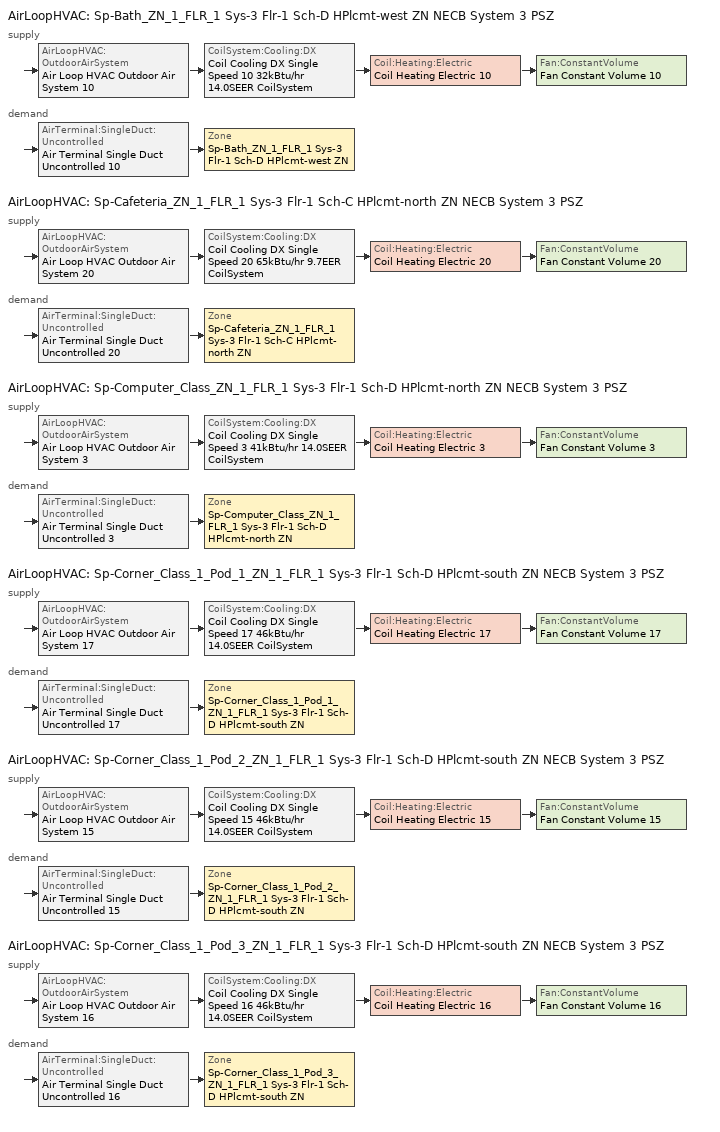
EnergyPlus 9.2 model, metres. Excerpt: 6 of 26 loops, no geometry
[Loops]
AirLoopHVAC 'Sp-Bath_ZN_1_FLR_1 Sys-3 Flr-1 Sch-D HPlcmt-west ZN NECB System 3 PSZ'
 supply: AirLoopHVAC:OutdoorAirSystem 'Air Loop HVAC Outdoor Air System 10' > CoilSystem:Cooling:DX 'Coil Cooling DX Single Speed 10 32kBtu/hr 14.0SEER CoilSystem' > Coil:Heating:Electric 'Coil Heating Electric 10' > Fan:ConstantVolume 'Fan Constant Volume 10'
 demand: AirTerminal:SingleDuct:Uncontrolled 'Air Terminal Single Duct Uncontrolled 10' > Zone 'Sp-Bath_ZN_1_FLR_1 Sys-3 Flr-1 Sch-D HPlcmt-west ZN'
AirLoopHVAC 'Sp-Cafeteria_ZN_1_FLR_1 Sys-3 Flr-1 Sch-C HPlcmt-north ZN NECB System 3 PSZ'
 supply: AirLoopHVAC:OutdoorAirSystem 'Air Loop HVAC Outdoor Air System 20' > CoilSystem:Cooling:DX 'Coil Cooling DX Single Speed 20 65kBtu/hr 9.7EER CoilSystem' > Coil:Heating:Electric 'Coil Heating Electric 20' > Fan:ConstantVolume 'Fan Constant Volume 20'
 demand: AirTerminal:SingleDuct:Uncontrolled 'Air Terminal Single Duct Uncontrolled 20' > Zone 'Sp-Cafeteria_ZN_1_FLR_1 Sys-3 Flr-1 Sch-C HPlcmt-north ZN'
AirLoopHVAC 'Sp-Computer_Class_ZN_1_FLR_1 Sys-3 Flr-1 Sch-D HPlcmt-north ZN NECB System 3 PSZ'
 supply: AirLoopHVAC:OutdoorAirSystem 'Air Loop HVAC Outdoor Air System 3' > CoilSystem:Cooling:DX 'Coil Cooling DX Single Speed 3 41kBtu/hr 14.0SEER CoilSystem' > Coil:Heating:Electric 'Coil Heating Electric 3' > Fan:ConstantVolume 'Fan Constant Volume 3'
 demand: AirTerminal:SingleDuct:Uncontrolled 'Air Terminal Single Duct Uncontrolled 3' > Zone 'Sp-Computer_Class_ZN_1_FLR_1 Sys-3 Flr-1 Sch-D HPlcmt-north ZN'
AirLoopHVAC 'Sp-Corner_Class_1_Pod_1_ZN_1_FLR_1 Sys-3 Flr-1 Sch-D HPlcmt-south ZN NECB System 3 PSZ'
 supply: AirLoopHVAC:OutdoorAirSystem 'Air Loop HVAC Outdoor Air System 17' > CoilSystem:Cooling:DX 'Coil Cooling DX Single Speed 17 46kBtu/hr 14.0SEER CoilSystem' > Coil:Heating:Electric 'Coil Heating Electric 17' > Fan:ConstantVolume 'Fan Constant Volume 17'
 demand: AirTerminal:SingleDuct:Uncontrolled 'Air Terminal Single Duct Uncontrolled 17' > Zone 'Sp-Corner_Class_1_Pod_1_ZN_1_FLR_1 Sys-3 Flr-1 Sch-D HPlcmt-south ZN'
AirLoopHVAC 'Sp-Corner_Class_1_Pod_2_ZN_1_FLR_1 Sys-3 Flr-1 Sch-D HPlcmt-south ZN NECB System 3 PSZ'
 supply: AirLoopHVAC:OutdoorAirSystem 'Air Loop HVAC Outdoor Air System 15' > CoilSystem:Cooling:DX 'Coil Cooling DX Single Speed 15 46kBtu/hr 14.0SEER CoilSystem' > Coil:Heating:Electric 'Coil Heating Electric 15' > Fan:ConstantVolume 'Fan Constant Volume 15'
 demand: AirTerminal:SingleDuct:Uncontrolled 'Air Terminal Single Duct Uncontrolled 15' > Zone 'Sp-Corner_Class_1_Pod_2_ZN_1_FLR_1 Sys-3 Flr-1 Sch-D HPlcmt-south ZN'
AirLoopHVAC 'Sp-Corner_Class_1_Pod_3_ZN_1_FLR_1 Sys-3 Flr-1 Sch-D HPlcmt-south ZN NECB System 3 PSZ'
 supply: AirLoopHVAC:OutdoorAirSystem 'Air Loop HVAC Outdoor Air System 16' > CoilSystem:Cooling:DX 'Coil Cooling DX Single Speed 16 46kBtu/hr 14.0SEER CoilSystem' > Coil:Heating:Electric 'Coil Heating Electric 16' > Fan:ConstantVolume 'Fan Constant Volume 16'
 demand: AirTerminal:SingleDuct:Uncontrolled 'Air Terminal Single Duct Uncontrolled 16' > Zone 'Sp-Corner_Class_1_Pod_3_ZN_1_FLR_1 Sys-3 Flr-1 Sch-D HPlcmt-south ZN'
[DesignSpecification:OutdoorAir] Outdoor Air Method=Sum; Outdoor Air Flow per Person {m3/s-person}=0; Outdoor Air Flow per Zone {m3/s}=0; Outdoor Air Flow Air Changes per Hour {1/hr}=0
Name | Outdoor Air Flow per Zone Floor Area {m3/s-m2}
Space Function Washroom-sch-D Ventilation | 0.0003048
Space Function Conf./meet./multi-purpose Ventilation | 0.0015748
Space Function Classroom/lecture/training Ventilation | 0.00278384
[DesignSpecification:ZoneAirDistribution] Zone Air Distribution Effectiveness in Cooling Mode=1; Zone Air Distribution Effectiveness in Heating Mode=1
Sp-Bath_ZN_1_FLR_1 Sys-3 Flr-1 Sch-D HPlcmt-west ZN Design Spec Zone Air Dist; Sp-Cafeteria_ZN_1_FLR_1 Sys-3 Flr-1 Sch-C HPlcmt-north ZN Design Spec Zone Air Dist; Sp-Computer_Class_ZN_1_FLR_1 Sys-3 Flr-1 Sch-D HPlcmt-north ZN Design Spec Zone Air Dist; Sp-Corner_Class_1_Pod_1_ZN_1_FLR_1 Sys-3 Flr-1 Sch-D HPlcmt-south ZN Design Spec Zone Air Dist; Sp-Corner_Class_1_Pod_2_ZN_1_FLR_1 Sys-3 Flr-1 Sch-D HPlcmt-south ZN Design Spec Zone Air Dist; Sp-Corner_Class_1_Pod_3_ZN_1_FLR_1 Sys-3 Flr-1 Sch-D HPlcmt-south ZN Design Spec Zone Air Dist
[Sizing:Zone] Zone Cooling Design Supply Air Temperature Input Method=SupplyAirTemperature; Zone Cooling Design Supply Air Temperature {C}=13; Zone Cooling Design Supply Air Temperature Difference {deltaC}=11.11; Zone Heating Design Supply Air Temperature Input Method=SupplyAirTemperature; Zone Heating Design Supply Air Temperature {C}=43; Zone Heating Design Supply Air Temperature Difference {deltaC}=11.11; Zone Cooling Design Supply Air Humidity Ratio {kgWater/kgDryAir}=0.0085; Zone Heating Design Supply Air Humidity Ratio {kgWater/kgDryAir}=0.008; Zone Heating Sizing Factor=1.3; Zone Cooling Sizing Factor=1.1; Cooling Design Air Flow Method=DesignDay; Cooling Design Air Flow Rate {m3/s}=0; Cooling Minimum Air Flow per Zone Floor Area {m3/s-m2}=0.000762; Cooling Minimum Air Flow {m3/s}=0; Cooling Minimum Air Flow Fraction=0; Heating Design Air Flow Method=DesignDay; Heating Design Air Flow Rate {m3/s}=0; Heating Maximum Air Flow per Zone Floor Area {m3/s-m2}=0.002032; Heating Maximum Air Flow {m3/s}=0.141576; Heating Maximum Air Flow Fraction=0.3; Account for Dedicated Outdoor Air System=No
Name | Design Specification Outdoor Air Object | Design Specification Zone Air Distribution Object
Sp-Bath_ZN_1_FLR_1 Sys-3 Flr-1 Sch-D HPlcmt-west ZN | Space Function Washroom-sch-D Ventilation | Sp-Bath_ZN_1_FLR_1 Sys-3 Flr-1 Sch-D HPlcmt-west ZN Design Spec Zone Air Dist
Sp-Cafeteria_ZN_1_FLR_1 Sys-3 Flr-1 Sch-C HPlcmt-north ZN | Space Function Conf./meet./multi-purpose Ventilation | Sp-Cafeteria_ZN_1_FLR_1 Sys-3 Flr-1 Sch-C HPlcmt-north ZN Design Spec Zone Air Dist
Sp-Computer_Class_ZN_1_FLR_1 Sys-3 Flr-1 Sch-D HPlcmt-north ZN | Space Function Classroom/lecture/training Ventilation | Sp-Computer_Class_ZN_1_FLR_1 Sys-3 Flr-1 Sch-D HPlcmt-north ZN Design Spec Zone Air Dist
Sp-Corner_Class_1_Pod_1_ZN_1_FLR_1 Sys-3 Flr-1 Sch-D HPlcmt-south ZN | Space Function Classroom/lecture/training Ventilation | Sp-Corner_Class_1_Pod_1_ZN_1_FLR_1 Sys-3 Flr-1 Sch-D HPlcmt-south ZN Design Spec Zone Air Dist
Sp-Corner_Class_1_Pod_2_ZN_1_FLR_1 Sys-3 Flr-1 Sch-D HPlcmt-south ZN | Space Function Classroom/lecture/training Ventilation | Sp-Corner_Class_1_Pod_2_ZN_1_FLR_1 Sys-3 Flr-1 Sch-D HPlcmt-south ZN Design Spec Zone Air Dist
Sp-Corner_Class_1_Pod_3_ZN_1_FLR_1 Sys-3 Flr-1 Sch-D HPlcmt-south ZN | Space Function Classroom/lecture/training Ventilation | Sp-Corner_Class_1_Pod_3_ZN_1_FLR_1 Sys-3 Flr-1 Sch-D HPlcmt-south ZN Design Spec Zone Air Dist
[Sizing:System] Type of Load to Size On=Sensible; Design Outdoor Air Flow Rate {m3/s}=Autosize; Central Heating Maximum System Air Flow Ratio=1; Preheat Design Temperature {C}=7; Preheat Design Humidity Ratio {kgWater/kgDryAir}=0.008; Precool Design Temperature {C}=13; Precool Design Humidity Ratio {kgWater/kgDryAir}=0.008; Central Cooling Design Supply Air Temperature {C}=13; Central Heating Design Supply Air Temperature {C}=43; Type of Zone Sum to Use=NonCoincident; 100% Outdoor Air in Cooling=No; 100% Outdoor Air in Heating=No; Central Cooling Design Supply Air Humidity Ratio {kgWater/kgDryAir}=0.0085; Central Heating Design Supply Air Humidity Ratio {kgWater/kgDryAir}=0.008; Cooling Supply Air Flow Rate Method=DesignDay; Cooling Supply Air Flow Rate {m3/s}=0; Cooling Supply Air Flow Rate Per Floor Area {m3/s-m2}=0.00996765; Cooling Fraction of Autosized Cooling Supply Air Flow Rate=1; Cooling Supply Air Flow Rate Per Unit Cooling Capacity {m3/s-W}=3.94755e-05; Heating Supply Air Flow Rate Method=DesignDay; Heating Supply Air Flow Rate {m3/s}=0; Heating Supply Air Flow Rate Per Floor Area {m3/s-m2}=0.00996765; Heating Fraction of Autosized Heating Supply Air Flow Rate=1; Heating Fraction of Autosized Cooling Supply Air Flow Rate=1; Heating Supply Air Flow Rate Per Unit Heating Capacity {m3/s-W}=3.15882e-05; System Outdoor Air Method=ZoneSum; Zone Maximum Outdoor Air Fraction=1; Cooling Design Capacity Method=CoolingDesignCapacity; Cooling Design Capacity {W}=Autosize; Cooling Design Capacity Per Floor Area {W/m2}=234.7; Fraction of Autosized Cooling Design Capacity=1; Heating Design Capacity Method=HeatingDesignCapacity; Heating Design Capacity {W}=Autosize; Heating Design Capacity Per Floor Area {W/m2}=157; Fraction of Autosized Heating Design Capacity=1; Central Cooling Capacity Control Method=OnOff
Sp-Bath_ZN_1_FLR_1 Sys-3 Flr-1 Sch-D HPlcmt-west ZN NECB System 3 PSZ; Sp-Cafeteria_ZN_1_FLR_1 Sys-3 Flr-1 Sch-C HPlcmt-north ZN NECB System 3 PSZ; Sp-Computer_Class_ZN_1_FLR_1 Sys-3 Flr-1 Sch-D HPlcmt-north ZN NECB System 3 PSZ; Sp-Corner_Class_1_Pod_1_ZN_1_FLR_1 Sys-3 Flr-1 Sch-D HPlcmt-south ZN NECB System 3 PSZ; Sp-Corner_Class_1_Pod_2_ZN_1_FLR_1 Sys-3 Flr-1 Sch-D HPlcmt-south ZN NECB System 3 PSZ; Sp-Corner_Class_1_Pod_3_ZN_1_FLR_1 Sys-3 Flr-1 Sch-D HPlcmt-south ZN NECB System 3 PSZ
[ZoneControl:Thermostat]
Name | Zone or ZoneList | Control Type Schedule | Control 1
Sp-Bath_ZN_1_FLR_1 Sys-3 Flr-1 Sch-D HPlcmt-west ZN Thermostat | Sp-Bath_ZN_1_FLR_1 Sys-3 Flr-1 Sch-D HPlcmt-west ZN | Sp-Bath_ZN_1_FLR_1 Sys-3 Flr-1 Sch-D HPlcmt-west ZN Thermostat Schedule | Space Function Washroom-sch-D Thermostat 2
Sp-Cafeteria_ZN_1_FLR_1 Sys-3 Flr-1 Sch-C HPlcmt-north ZN Thermostat | Sp-Cafeteria_ZN_1_FLR_1 Sys-3 Flr-1 Sch-C HPlcmt-north ZN | Sp-Cafeteria_ZN_1_FLR_1 Sys-3 Flr-1 Sch-C HPlcmt-north ZN Thermostat Schedule | Space Function Conf./meet./multi-purpose Thermostat 2
Sp-Computer_Class_ZN_1_FLR_1 Sys-3 Flr-1 Sch-D HPlcmt-north ZN Thermostat | Sp-Computer_Class_ZN_1_FLR_1 Sys-3 Flr-1 Sch-D HPlcmt-north ZN | Sp-Computer_Class_ZN_1_FLR_1 Sys-3 Flr-1 Sch-D HPlcmt-north ZN Thermostat Schedule | Space Function Classroom/lecture/training Thermostat 16
Sp-Corner_Class_1_Pod_1_ZN_1_FLR_1 Sys-3 Flr-1 Sch-D HPlcmt-south ZN Thermostat | Sp-Corner_Class_1_Pod_1_ZN_1_FLR_1 Sys-3 Flr-1 Sch-D HPlcmt-south ZN | Sp-Corner_Class_1_Pod_1_ZN_1_FLR_1 Sys-3 Flr-1 Sch-D HPlcmt-south ZN Thermostat Schedule | Space Function Classroom/lecture/training Thermostat 25
Sp-Corner_Class_1_Pod_2_ZN_1_FLR_1 Sys-3 Flr-1 Sch-D HPlcmt-south ZN Thermostat | Sp-Corner_Class_1_Pod_2_ZN_1_FLR_1 Sys-3 Flr-1 Sch-D HPlcmt-south ZN | Sp-Corner_Class_1_Pod_2_ZN_1_FLR_1 Sys-3 Flr-1 Sch-D HPlcmt-south ZN Thermostat Schedule | Space Function Classroom/lecture/training Thermostat 23
Sp-Corner_Class_1_Pod_3_ZN_1_FLR_1 Sys-3 Flr-1 Sch-D HPlcmt-south ZN Thermostat | Sp-Corner_Class_1_Pod_3_ZN_1_FLR_1 Sys-3 Flr-1 Sch-D HPlcmt-south ZN | Sp-Corner_Class_1_Pod_3_ZN_1_FLR_1 Sys-3 Flr-1 Sch-D HPlcmt-south ZN Thermostat Schedule | Space Function Classroom/lecture/training Thermostat 24
[ThermostatSetpoint:DualSetpoint]
Name | Heating Setpoint Temperature Schedule | Cooling Setpoint Temperature Schedule
Space Function Washroom-sch-D Thermostat 2; Space Function Classroom/lecture/training Thermostat 16; Space Function Classroom/lecture/training Thermostat 25; Space Function Classroom/lecture/training Thermostat 23; Space Function Classroom/lecture/training Thermostat 24 | NECB-D-Thermostat Setpoint-Heating | NECB-D-Thermostat Setpoint-Cooling
Space Function Conf./meet./multi-purpose Thermostat 2 | NECB-C-Thermostat Setpoint-Heating | NECB-C-Thermostat Setpoint-Cooling
[ZoneHVAC:Baseboard:Convective:Electric] Availability Schedule=Always On Discrete; Heating Design Capacity {W}=Autosize; Efficiency=1
Zone HVAC Baseboard Convective Electric 10; Zone HVAC Baseboard Convective Electric 20; Zone HVAC Baseboard Convective Electric 3; Zone HVAC Baseboard Convective Electric 17; Zone HVAC Baseboard Convective Electric 15; Zone HVAC Baseboard Convective Electric 16
[AirTerminal:SingleDuct:Uncontrolled] Availability Schedule=Always On Discrete; Maximum Air Flow Rate {m3/s}=AutoSize
Air Terminal Single Duct Uncontrolled 10; Air Terminal Single Duct Uncontrolled 20; Air Terminal Single Duct Uncontrolled 3; Air Terminal Single Duct Uncontrolled 17; Air Terminal Single Duct Uncontrolled 15; Air Terminal Single Duct Uncontrolled 16
[Zone equipment]
Sp-Bath_ZN_1_FLR_1 Sys-3 Flr-1 Sch-D HPlcmt-west ZN: Air Terminal Single Duct Uncontrolled 10, Zone HVAC Baseboard Convective Electric 10
Sp-Cafeteria_ZN_1_FLR_1 Sys-3 Flr-1 Sch-C HPlcmt-north ZN: Air Terminal Single Duct Uncontrolled 20, Zone HVAC Baseboard Convective Electric 20
Sp-Computer_Class_ZN_1_FLR_1 Sys-3 Flr-1 Sch-D HPlcmt-north ZN: Air Terminal Single Duct Uncontrolled 3, Zone HVAC Baseboard Convective Electric 3
Sp-Corner_Class_1_Pod_1_ZN_1_FLR_1 Sys-3 Flr-1 Sch-D HPlcmt-south ZN: Air Terminal Single Duct Uncontrolled 17, Zone HVAC Baseboard Convective Electric 17
Sp-Corner_Class_1_Pod_2_ZN_1_FLR_1 Sys-3 Flr-1 Sch-D HPlcmt-south ZN: Air Terminal Single Duct Uncontrolled 15, Zone HVAC Baseboard Convective Electric 15
Sp-Corner_Class_1_Pod_3_ZN_1_FLR_1 Sys-3 Flr-1 Sch-D HPlcmt-south ZN: Air Terminal Single Duct Uncontrolled 16, Zone HVAC Baseboard Convective Electric 16
[Fan:ConstantVolume] Fan Total Efficiency=0.39975; Pressure Rise {Pa}=640; Maximum Flow Rate {m3/s}=AutoSize; Motor Efficiency=0.615; Motor In Airstream Fraction=1
Name | Availability Schedule
Fan Constant Volume 10 | Sp-Bath_ZN_1_FLR_1 Sys-3 Flr-1 Sch-D HPlcmt-west ZN NECB System 3 PSZ Occ Sch
Fan Constant Volume 20 | Sp-Cafeteria_ZN_1_FLR_1 Sys-3 Flr-1 Sch-C HPlcmt-north ZN NECB System 3 PSZ Occ Sch
Fan Constant Volume 3 | Sp-Computer_Class_ZN_1_FLR_1 Sys-3 Flr-1 Sch-D HPlcmt-north ZN NECB System 3 PSZ Occ Sch
Fan Constant Volume 17 | Sp-Corner_Class_1_Pod_1_ZN_1_FLR_1 Sys-3 Flr-1 Sch-D HPlcmt-south ZN NECB System 3 PSZ Occ Sch
Fan Constant Volume 15 | Sp-Corner_Class_1_Pod_2_ZN_1_FLR_1 Sys-3 Flr-1 Sch-D HPlcmt-south ZN NECB System 3 PSZ Occ Sch
Fan Constant Volume 16 | Sp-Corner_Class_1_Pod_3_ZN_1_FLR_1 Sys-3 Flr-1 Sch-D HPlcmt-south ZN NECB System 3 PSZ Occ Sch
[Coil:Cooling:DX:SingleSpeed] Availability Schedule=Always On Discrete; Gross Rated Total Cooling Capacity {W}=Autosize; Gross Rated Sensible Heat Ratio=Autosize; Rated Air Flow Rate {m3/s}=Autosize; Rated Evaporator Fan Power Per Volume Flow Rate {W/(m3/s)}=773.3; Condenser Type=AirCooled; Evaporative Condenser Effectiveness=0; Evaporative Condenser Air Flow Rate {m3/s}=Autosize; Evaporative Condenser Pump Rated Power Consumption {W}=Autosize; Crankcase Heater Capacity {W}=0; Maximum Outdoor Dry-Bulb Temperature for Crankcase Heater Operation {C}=0; Basin Heater Capacity {W/K}=0; Basin Heater Setpoint Temperature {C}=10
Name | Gross Rated Cooling COP {W/W} | Total Cooling Capacity Function of Temperature Curve | Total Cooling Capacity Function of Flow Fraction Curve | Energy Input Ratio Function of Temperature Curve | Energy Input Ratio Function of Flow Fraction Curve | Part Load Fraction Correlation Curve
Coil Cooling DX Single Speed 10 32kBtu/hr 14.0SEER | 3.8248 | DXCOOL-NECB2011-REF-CAPFT 1 | DXCOOL-NECB2011-REF-CAPFFLOW 1 | DXCOOL-NECB2011-REF-COOLEIRFT 1 | DXCOOL-NECB2011-REF-COOLEIRFFLOW 1 | DXCOOL-NECB2011-REF-COOLPLFFPLR 1
Coil Cooling DX Single Speed 20 65kBtu/hr 9.7EER | 3.32812 | DXCOOL-NECB2011-REF-CAPFT 12 | DXCOOL-NECB2011-REF-CAPFFLOW 12 | DXCOOL-NECB2011-REF-COOLEIRFT 12 | DXCOOL-NECB2011-REF-COOLEIRFFLOW 12 | DXCOOL-NECB2011-REF-COOLPLFFPLR 12
Coil Cooling DX Single Speed 3 41kBtu/hr 14.0SEER | 3.8248 | DXCOOL-NECB2011-REF-CAPFT 18 | DXCOOL-NECB2011-REF-CAPFFLOW 18 | DXCOOL-NECB2011-REF-COOLEIRFT 18 | DXCOOL-NECB2011-REF-COOLEIRFFLOW 18 | DXCOOL-NECB2011-REF-COOLPLFFPLR 18
Coil Cooling DX Single Speed 17 46kBtu/hr 14.0SEER | 3.8248 | DXCOOL-NECB2011-REF-CAPFT 8 | DXCOOL-NECB2011-REF-CAPFFLOW 8 | DXCOOL-NECB2011-REF-COOLEIRFT 8 | DXCOOL-NECB2011-REF-COOLEIRFFLOW 8 | DXCOOL-NECB2011-REF-COOLPLFFPLR 8
Coil Cooling DX Single Speed 15 46kBtu/hr 14.0SEER | 3.8248 | DXCOOL-NECB2011-REF-CAPFT 6 | DXCOOL-NECB2011-REF-CAPFFLOW 6 | DXCOOL-NECB2011-REF-COOLEIRFT 6 | DXCOOL-NECB2011-REF-COOLEIRFFLOW 6 | DXCOOL-NECB2011-REF-COOLPLFFPLR 6
Coil Cooling DX Single Speed 16 46kBtu/hr 14.0SEER | 3.8248 | DXCOOL-NECB2011-REF-CAPFT 7 | DXCOOL-NECB2011-REF-CAPFFLOW 7 | DXCOOL-NECB2011-REF-COOLEIRFT 7 | DXCOOL-NECB2011-REF-COOLEIRFFLOW 7 | DXCOOL-NECB2011-REF-COOLPLFFPLR 7
[Coil:Heating:Electric] Availability Schedule=Always On Discrete; Efficiency=1; Nominal Capacity {W}=Autosize
Coil Heating Electric 10; Coil Heating Electric 20; Coil Heating Electric 3; Coil Heating Electric 17; Coil Heating Electric 15; Coil Heating Electric 16
[CoilSystem:Cooling:DX] Availability Schedule=Always On Discrete
Name | Cooling Coil
Coil Cooling DX Single Speed 10 32kBtu/hr 14.0SEER CoilSystem | Coil Cooling DX Single Speed 10 32kBtu/hr 14.0SEER
Coil Cooling DX Single Speed 20 65kBtu/hr 9.7EER CoilSystem | Coil Cooling DX Single Speed 20 65kBtu/hr 9.7EER
Coil Cooling DX Single Speed 3 41kBtu/hr 14.0SEER CoilSystem | Coil Cooling DX Single Speed 3 41kBtu/hr 14.0SEER
Coil Cooling DX Single Speed 17 46kBtu/hr 14.0SEER CoilSystem | Coil Cooling DX Single Speed 17 46kBtu/hr 14.0SEER
Coil Cooling DX Single Speed 15 46kBtu/hr 14.0SEER CoilSystem | Coil Cooling DX Single Speed 15 46kBtu/hr 14.0SEER
Coil Cooling DX Single Speed 16 46kBtu/hr 14.0SEER CoilSystem | Coil Cooling DX Single Speed 16 46kBtu/hr 14.0SEER
[Controller:OutdoorAir] Minimum Outdoor Air Flow Rate {m3/s}=0; Maximum Outdoor Air Flow Rate {m3/s}=Autosize; Economizer Control Type=NoEconomizer; Economizer Control Action Type=ModulateFlow; Economizer Maximum Limit Dry-Bulb Temperature {C}=28; Economizer Maximum Limit Enthalpy {J/kg}=64000; Economizer Minimum Limit Dry-Bulb Temperature {C}=-100; Lockout Type=NoLockout; Minimum Limit Type=FixedMinimum; High Humidity Control=No; Control High Indoor Humidity Based on Outdoor Humidity Ratio=Yes; Heat Recovery Bypass Control Type=BypassWhenWithinEconomizerLimits
Name | Minimum Outdoor Air Schedule | Mechanical Ventilation Controller
Controller Outdoor Air 10 | Sp-Bath_ZN_1_FLR_1 Sys-3 Flr-1 Sch-D HPlcmt-west ZN NECB System 3 PSZ Occ Sch | Controller Mechanical Ventilation 10
Controller Outdoor Air 20 | Sp-Cafeteria_ZN_1_FLR_1 Sys-3 Flr-1 Sch-C HPlcmt-north ZN NECB System 3 PSZ Occ Sch | Controller Mechanical Ventilation 20
Controller Outdoor Air 3 | Sp-Computer_Class_ZN_1_FLR_1 Sys-3 Flr-1 Sch-D HPlcmt-north ZN NECB System 3 PSZ Occ Sch | Controller Mechanical Ventilation 3
Controller Outdoor Air 17 | Sp-Corner_Class_1_Pod_1_ZN_1_FLR_1 Sys-3 Flr-1 Sch-D HPlcmt-south ZN NECB System 3 PSZ Occ Sch | Controller Mechanical Ventilation 17
Controller Outdoor Air 15 | Sp-Corner_Class_1_Pod_2_ZN_1_FLR_1 Sys-3 Flr-1 Sch-D HPlcmt-south ZN NECB System 3 PSZ Occ Sch | Controller Mechanical Ventilation 15
Controller Outdoor Air 16 | Sp-Corner_Class_1_Pod_3_ZN_1_FLR_1 Sys-3 Flr-1 Sch-D HPlcmt-south ZN NECB System 3 PSZ Occ Sch | Controller Mechanical Ventilation 16
[Controller:MechanicalVentilation] Demand Controlled Ventilation=No; System Outdoor Air Method=ZoneSum
Name | Availability Schedule | Zone 1 | Design Specification Outdoor Air Object Name 1 | Design Specification Zone Air Distribution Object Name 1
Controller Mechanical Ventilation 10 | Sp-Bath_ZN_1_FLR_1 Sys-3 Flr-1 Sch-D HPlcmt-west ZN NECB System 3 PSZ Occ Sch | Sp-Bath_ZN_1_FLR_1 Sys-3 Flr-1 Sch-D HPlcmt-west ZN | Space Function Washroom-sch-D Ventilation | Sp-Bath_ZN_1_FLR_1 Sys-3 Flr-1 Sch-D HPlcmt-west ZN Design Spec Zone Air Dist
Controller Mechanical Ventilation 20 | Sp-Cafeteria_ZN_1_FLR_1 Sys-3 Flr-1 Sch-C HPlcmt-north ZN NECB System 3 PSZ Occ Sch | Sp-Cafeteria_ZN_1_FLR_1 Sys-3 Flr-1 Sch-C HPlcmt-north ZN | Space Function Conf./meet./multi-purpose Ventilation | Sp-Cafeteria_ZN_1_FLR_1 Sys-3 Flr-1 Sch-C HPlcmt-north ZN Design Spec Zone Air Dist
Controller Mechanical Ventilation 3 | Sp-Computer_Class_ZN_1_FLR_1 Sys-3 Flr-1 Sch-D HPlcmt-north ZN NECB System 3 PSZ Occ Sch | Sp-Computer_Class_ZN_1_FLR_1 Sys-3 Flr-1 Sch-D HPlcmt-north ZN | Space Function Classroom/lecture/training Ventilation | Sp-Computer_Class_ZN_1_FLR_1 Sys-3 Flr-1 Sch-D HPlcmt-north ZN Design Spec Zone Air Dist
Controller Mechanical Ventilation 17 | Sp-Corner_Class_1_Pod_1_ZN_1_FLR_1 Sys-3 Flr-1 Sch-D HPlcmt-south ZN NECB System 3 PSZ Occ Sch | Sp-Corner_Class_1_Pod_1_ZN_1_FLR_1 Sys-3 Flr-1 Sch-D HPlcmt-south ZN | Space Function Classroom/lecture/training Ventilation | Sp-Corner_Class_1_Pod_1_ZN_1_FLR_1 Sys-3 Flr-1 Sch-D HPlcmt-south ZN Design Spec Zone Air Dist
Controller Mechanical Ventilation 15 | Sp-Corner_Class_1_Pod_2_ZN_1_FLR_1 Sys-3 Flr-1 Sch-D HPlcmt-south ZN NECB System 3 PSZ Occ Sch | Sp-Corner_Class_1_Pod_2_ZN_1_FLR_1 Sys-3 Flr-1 Sch-D HPlcmt-south ZN | Space Function Classroom/lecture/training Ventilation | Sp-Corner_Class_1_Pod_2_ZN_1_FLR_1 Sys-3 Flr-1 Sch-D HPlcmt-south ZN Design Spec Zone Air Dist
Controller Mechanical Ventilation 16 | Sp-Corner_Class_1_Pod_3_ZN_1_FLR_1 Sys-3 Flr-1 Sch-D HPlcmt-south ZN NECB System 3 PSZ Occ Sch | Sp-Corner_Class_1_Pod_3_ZN_1_FLR_1 Sys-3 Flr-1 Sch-D HPlcmt-south ZN | Space Function Classroom/lecture/training Ventilation | Sp-Corner_Class_1_Pod_3_ZN_1_FLR_1 Sys-3 Flr-1 Sch-D HPlcmt-south ZN Design Spec Zone Air Dist
[AirLoopHVAC] Design Supply Air Flow Rate {m3/s}=AutoSize
Sp-Bath_ZN_1_FLR_1 Sys-3 Flr-1 Sch-D HPlcmt-west ZN NECB System 3 PSZ; Sp-Cafeteria_ZN_1_FLR_1 Sys-3 Flr-1 Sch-C HPlcmt-north ZN NECB System 3 PSZ; Sp-Computer_Class_ZN_1_FLR_1 Sys-3 Flr-1 Sch-D HPlcmt-north ZN NECB System 3 PSZ; Sp-Corner_Class_1_Pod_1_ZN_1_FLR_1 Sys-3 Flr-1 Sch-D HPlcmt-south ZN NECB System 3 PSZ; Sp-Corner_Class_1_Pod_2_ZN_1_FLR_1 Sys-3 Flr-1 Sch-D HPlcmt-south ZN NECB System 3 PSZ; Sp-Corner_Class_1_Pod_3_ZN_1_FLR_1 Sys-3 Flr-1 Sch-D HPlcmt-south ZN NECB System 3 PSZ
[SetpointManager:SingleZone:Reheat] Control Variable=Temperature; Minimum Supply Air Temperature {C}=13; Maximum Supply Air Temperature {C}=43
Name | Control Zone
Setpoint Manager Single Zone Reheat 10 | Sp-Bath_ZN_1_FLR_1 Sys-3 Flr-1 Sch-D HPlcmt-west ZN
Setpoint Manager Single Zone Reheat 20 | Sp-Cafeteria_ZN_1_FLR_1 Sys-3 Flr-1 Sch-C HPlcmt-north ZN
Setpoint Manager Single Zone Reheat 3 | Sp-Computer_Class_ZN_1_FLR_1 Sys-3 Flr-1 Sch-D HPlcmt-north ZN
Setpoint Manager Single Zone Reheat 17 | Sp-Corner_Class_1_Pod_1_ZN_1_FLR_1 Sys-3 Flr-1 Sch-D HPlcmt-south ZN
Setpoint Manager Single Zone Reheat 15 | Sp-Corner_Class_1_Pod_2_ZN_1_FLR_1 Sys-3 Flr-1 Sch-D HPlcmt-south ZN
Setpoint Manager Single Zone Reheat 16 | Sp-Corner_Class_1_Pod_3_ZN_1_FLR_1 Sys-3 Flr-1 Sch-D HPlcmt-south ZN
[SetpointManager:MixedAir] Control Variable=Temperature
Node 134 OS Default SPM; Node 133 OS Default SPM; Node 132 OS Default SPM; Node 244 OS Default SPM; Node 243 OS Default SPM; Node 242 OS Default SPM; Node 57 OS Default SPM; Node 56 OS Default SPM; Node 55 OS Default SPM; Node 211 OS Default SPM; Node 210 OS Default SPM; Node 209 OS Default SPM; Node 189 OS Default SPM; Node 188 OS Default SPM; Node 187 OS Default SPM; Node 200 OS Default SPM; Node 199 OS Default SPM; Node 198 OS Default SPM
[Schedule:Day:Interval]
NECB-D-Thermostat Setpoint-Heating Sun|Hol Day; NECB-D-Thermostat Setpoint-Heating Sat Day: No, 24:00, 18
NECB-D-Thermostat Setpoint-Heating Default|Wkdy Day; NECB-D-Thermostat Setpoint-Heating Default: No, 07:00, 18, 08:00, 20, 23:00, 22, 24:00, 18
NECB-D-Thermostat Setpoint-Cooling Sun|Hol Day; NECB-D-Thermostat Setpoint-Cooling Sat Day: No, 24:00, 35
NECB-D-Thermostat Setpoint-Cooling Default|Wkdy Day; NECB-D-Thermostat Setpoint-Cooling Default: No, 07:00, 35, 23:00, 24, 24:00, 35
Sp-Bath_ZN_1_FLR_1 Sys-3 Flr-1 Sch-D HPlcmt-west ZN NECB System 3 PSZ Occ Sch Sunday; Sp-Bath_ZN_1_FLR_1 Sys-3 Flr-1 Sch-D HPlcmt-west ZN NECB System 3 PSZ Occ Sch Saturday; Sp-Computer_Class_ZN_1_FLR_1 Sys-3 Flr-1 Sch-D HPlcmt-north ZN NECB System 3 PSZ Occ Sch Sunday; Sp-Computer_Class_ZN_1_FLR_1 Sys-3 Flr-1 Sch-D HPlcmt-north ZN NECB System 3 PSZ Occ Sch Saturday; Sp-Corner_Class_1_Pod_1_ZN_1_FLR_1 Sys-3 Flr-1 Sch-D HPlcmt-south ZN NECB System 3 PSZ Occ Sch Sunda; Sp-Corner_Class_1_Pod_1_ZN_1_FLR_1 Sys-3 Flr-1 Sch-D HPlcmt-south ZN NECB System 3 PSZ Occ Sch Satur; Sp-Corner_Class_1_Pod_2_ZN_1_FLR_1 Sys-3 Flr-1 Sch-D HPlcmt-south ZN NECB System 3 PSZ Occ Sch Sunda; Sp-Corner_Class_1_Pod_2_ZN_1_FLR_1 Sys-3 Flr-1 Sch-D HPlcmt-south ZN NECB System 3 PSZ Occ Sch Satur; Sp-Corner_Class_1_Pod_3_ZN_1_FLR_1 Sys-3 Flr-1 Sch-D HPlcmt-south ZN NECB System 3 PSZ Occ Sch Sunda; Sp-Corner_Class_1_Pod_3_ZN_1_FLR_1 Sys-3 Flr-1 Sch-D HPlcmt-south ZN NECB System 3 PSZ Occ Sch Satur: No, 24:00, 0
Sp-Bath_ZN_1_FLR_1 Sys-3 Flr-1 Sch-D HPlcmt-west ZN NECB System 3 PSZ Occ Sch Monday; Sp-Bath_ZN_1_FLR_1 Sys-3 Flr-1 Sch-D HPlcmt-west ZN NECB System 3 PSZ Occ Sch Tuesday; Sp-Bath_ZN_1_FLR_1 Sys-3 Flr-1 Sch-D HPlcmt-west ZN NECB System 3 PSZ Occ Sch Wednesday; Sp-Bath_ZN_1_FLR_1 Sys-3 Flr-1 Sch-D HPlcmt-west ZN NECB System 3 PSZ Occ Sch Thursday; Sp-Bath_ZN_1_FLR_1 Sys-3 Flr-1 Sch-D HPlcmt-west ZN NECB System 3 PSZ Occ Sch Friday; Sp-Computer_Class_ZN_1_FLR_1 Sys-3 Flr-1 Sch-D HPlcmt-north ZN NECB System 3 PSZ Occ Sch Monday; Sp-Computer_Class_ZN_1_FLR_1 Sys-3 Flr-1 Sch-D HPlcmt-north ZN NECB System 3 PSZ Occ Sch Tuesday; Sp-Computer_Class_ZN_1_FLR_1 Sys-3 Flr-1 Sch-D HPlcmt-north ZN NECB System 3 PSZ Occ Sch Wednesday; Sp-Computer_Class_ZN_1_FLR_1 Sys-3 Flr-1 Sch-D HPlcmt-north ZN NECB System 3 PSZ Occ Sch Thursday; Sp-Computer_Class_ZN_1_FLR_1 Sys-3 Flr-1 Sch-D HPlcmt-north ZN NECB System 3 PSZ Occ Sch Friday; Sp-Corner_Class_1_Pod_1_ZN_1_FLR_1 Sys-3 Flr-1 Sch-D HPlcmt-south ZN NECB System 3 PSZ Occ Sch Monda; Sp-Corner_Class_1_Pod_1_ZN_1_FLR_1 Sys-3 Flr-1 Sch-D HPlcmt-south ZN NECB System 3 PSZ Occ Sch Tuesd; Sp-Corner_Class_1_Pod_1_ZN_1_FLR_1 Sys-3 Flr-1 Sch-D HPlcmt-south ZN NECB System 3 PSZ Occ Sch Wedne; Sp-Corner_Class_1_Pod_1_ZN_1_FLR_1 Sys-3 Flr-1 Sch-D HPlcmt-south ZN NECB System 3 PSZ Occ Sch Thurs; Sp-Corner_Class_1_Pod_1_ZN_1_FLR_1 Sys-3 Flr-1 Sch-D HPlcmt-south ZN NECB System 3 PSZ Occ Sch Frida; Sp-Corner_Class_1_Pod_2_ZN_1_FLR_1 Sys-3 Flr-1 Sch-D HPlcmt-south ZN NECB System 3 PSZ Occ Sch Monda; Sp-Corner_Class_1_Pod_2_ZN_1_FLR_1 Sys-3 Flr-1 Sch-D HPlcmt-south ZN NECB System 3 PSZ Occ Sch Tuesd; Sp-Corner_Class_1_Pod_2_ZN_1_FLR_1 Sys-3 Flr-1 Sch-D HPlcmt-south ZN NECB System 3 PSZ Occ Sch Wedne; Sp-Corner_Class_1_Pod_2_ZN_1_FLR_1 Sys-3 Flr-1 Sch-D HPlcmt-south ZN NECB System 3 PSZ Occ Sch Thurs; Sp-Corner_Class_1_Pod_2_ZN_1_FLR_1 Sys-3 Flr-1 Sch-D HPlcmt-south ZN NECB System 3 PSZ Occ Sch Frida; Sp-Corner_Class_1_Pod_3_ZN_1_FLR_1 Sys-3 Flr-1 Sch-D HPlcmt-south ZN NECB System 3 PSZ Occ Sch Monda; Sp-Corner_Class_1_Pod_3_ZN_1_FLR_1 Sys-3 Flr-1 Sch-D HPlcmt-south ZN NECB System 3 PSZ Occ Sch Tuesd; Sp-Corner_Class_1_Pod_3_ZN_1_FLR_1 Sys-3 Flr-1 Sch-D HPlcmt-south ZN NECB System 3 PSZ Occ Sch Wedne; Sp-Corner_Class_1_Pod_3_ZN_1_FLR_1 Sys-3 Flr-1 Sch-D HPlcmt-south ZN NECB System 3 PSZ Occ Sch Thurs; Sp-Corner_Class_1_Pod_3_ZN_1_FLR_1 Sys-3 Flr-1 Sch-D HPlcmt-south ZN NECB System 3 PSZ Occ Sch Frida: No, 09:00, 0, 18:00, 1, 19:00, 0, 22:00, 1, 24:00, 0
Sp-Bath_ZN_1_FLR_1 Sys-3 Flr-1 Sch-D HPlcmt-west ZN NECB System 3 PSZ Occ Sch Default; Sp-Bath_ZN_1_FLR_1 Sys-3 Flr-1 Sch-D HPlcmt-west ZN NECB System 3 PSZ Occ Sch Summer Design Day; Sp-Bath_ZN_1_FLR_1 Sys-3 Flr-1 Sch-D HPlcmt-west ZN NECB System 3 PSZ Occ Sch Winter Design Day; Sp-Cafeteria_ZN_1_FLR_1 Sys-3 Flr-1 Sch-C HPlcmt-north ZN NECB System 3 PSZ Occ Sch Default; Sp-Cafeteria_ZN_1_FLR_1 Sys-3 Flr-1 Sch-C HPlcmt-north ZN NECB System 3 PSZ Occ Sch Summer Design Da; Sp-Cafeteria_ZN_1_FLR_1 Sys-3 Flr-1 Sch-C HPlcmt-north ZN NECB System 3 PSZ Occ Sch Winter Design Da; Sp-Computer_Class_ZN_1_FLR_1 Sys-3 Flr-1 Sch-D HPlcmt-north ZN NECB System 3 PSZ Occ Sch Default; Sp-Computer_Class_ZN_1_FLR_1 Sys-3 Flr-1 Sch-D HPlcmt-north ZN NECB System 3 PSZ Occ Sch Summer Desi; Sp-Computer_Class_ZN_1_FLR_1 Sys-3 Flr-1 Sch-D HPlcmt-north ZN NECB System 3 PSZ Occ Sch Winter Desi; Sp-Corner_Class_1_Pod_1_ZN_1_FLR_1 Sys-3 Flr-1 Sch-D HPlcmt-south ZN NECB System 3 PSZ Occ Sch Defau; Sp-Corner_Class_1_Pod_1_ZN_1_FLR_1 Sys-3 Flr-1 Sch-D HPlcmt-south ZN NECB System 3 PSZ Occ Sch Summe; Sp-Corner_Class_1_Pod_1_ZN_1_FLR_1 Sys-3 Flr-1 Sch-D HPlcmt-south ZN NECB System 3 PSZ Occ Sch Winte; Sp-Corner_Class_1_Pod_2_ZN_1_FLR_1 Sys-3 Flr-1 Sch-D HPlcmt-south ZN NECB System 3 PSZ Occ Sch Defau; Sp-Corner_Class_1_Pod_2_ZN_1_FLR_1 Sys-3 Flr-1 Sch-D HPlcmt-south ZN NECB System 3 PSZ Occ Sch Summe; Sp-Corner_Class_1_Pod_2_ZN_1_FLR_1 Sys-3 Flr-1 Sch-D HPlcmt-south ZN NECB System 3 PSZ Occ Sch Winte; Sp-Corner_Class_1_Pod_3_ZN_1_FLR_1 Sys-3 Flr-1 Sch-D HPlcmt-south ZN NECB System 3 PSZ Occ Sch Defau; Sp-Corner_Class_1_Pod_3_ZN_1_FLR_1 Sys-3 Flr-1 Sch-D HPlcmt-south ZN NECB System 3 PSZ Occ Sch Summe; Sp-Corner_Class_1_Pod_3_ZN_1_FLR_1 Sys-3 Flr-1 Sch-D HPlcmt-south ZN NECB System 3 PSZ Occ Sch Winte: No, 24:00, 1
NECB-C-Thermostat Setpoint-Heating Sun|Hol Day: No, 09:00, 18, 10:00, 20, 19:00, 22, 24:00, 18
NECB-C-Thermostat Setpoint-Heating Default|Wkdy Day; NECB-C-Thermostat Setpoint-Heating Sat Day; NECB-C-Thermostat Setpoint-Heating Default: No, 07:00, 18, 08:00, 20, 21:00, 22, 24:00, 18
NECB-C-Thermostat Setpoint-Cooling Sun|Hol Day: No, 09:00, 35, 19:00, 24, 24:00, 35
NECB-C-Thermostat Setpoint-Cooling Default|Wkdy Day; NECB-C-Thermostat Setpoint-Cooling Sat Day; NECB-C-Thermostat Setpoint-Cooling Default: No, 07:00, 35, 21:00, 24, 24:00, 35
Sp-Cafeteria_ZN_1_FLR_1 Sys-3 Flr-1 Sch-C HPlcmt-north ZN NECB System 3 PSZ Occ Sch Sunday: No, 11:00, 0, 19:00, 1, 24:00, 0
Sp-Cafeteria_ZN_1_FLR_1 Sys-3 Flr-1 Sch-C HPlcmt-north ZN NECB System 3 PSZ Occ Sch Monday; Sp-Cafeteria_ZN_1_FLR_1 Sys-3 Flr-1 Sch-C HPlcmt-north ZN NECB System 3 PSZ Occ Sch Tuesday; Sp-Cafeteria_ZN_1_FLR_1 Sys-3 Flr-1 Sch-C HPlcmt-north ZN NECB System 3 PSZ Occ Sch Wednesday; Sp-Cafeteria_ZN_1_FLR_1 Sys-3 Flr-1 Sch-C HPlcmt-north ZN NECB System 3 PSZ Occ Sch Thursday; Sp-Cafeteria_ZN_1_FLR_1 Sys-3 Flr-1 Sch-C HPlcmt-north ZN NECB System 3 PSZ Occ Sch Friday; Sp-Cafeteria_ZN_1_FLR_1 Sys-3 Flr-1 Sch-C HPlcmt-north ZN NECB System 3 PSZ Occ Sch Saturday: No, 09:00, 0, 21:00, 1, 24:00, 0
[Schedule:Week:Daily]
Schedule:Week:Daily {a94d5a31-0d3c-48f5-b0cc-76be6a49b1ab}: NECB-D-Thermostat Setpoint-Heating Sun|Hol Day, NECB-D-Thermostat Setpoint-Heating Default|Wkdy Day, NECB-D-Thermostat Setpoint-Heating Default|Wkdy Day, NECB-D-Thermostat Setpoint-Heating Default|Wkdy Day, NECB-D-Thermostat Setpoint-Heating Default|Wkdy Day, NECB-D-Thermostat Setpoint-Heating Default|Wkdy Day, NECB-D-Thermostat Setpoint-Heating Sat Day, NECB-D-Thermostat Setpoint-Heating Default, NECB-D-Thermostat Setpoint-Heating Default, NECB-D-Thermostat Setpoint-Heating Default, NECB-D-Thermostat Setpoint-Heating Default, NECB-D-Thermostat Setpoint-Heating Default
Schedule:Week:Daily {e656f78f-8d2a-4736-af0e-bfaba45f49e1}: NECB-D-Thermostat Setpoint-Cooling Sun|Hol Day, NECB-D-Thermostat Setpoint-Cooling Default|Wkdy Day, NECB-D-Thermostat Setpoint-Cooling Default|Wkdy Day, NECB-D-Thermostat Setpoint-Cooling Default|Wkdy Day, NECB-D-Thermostat Setpoint-Cooling Default|Wkdy Day, NECB-D-Thermostat Setpoint-Cooling Default|Wkdy Day, NECB-D-Thermostat Setpoint-Cooling Sat Day, NECB-D-Thermostat Setpoint-Cooling Default, NECB-D-Thermostat Setpoint-Cooling Default, NECB-D-Thermostat Setpoint-Cooling Default, NECB-D-Thermostat Setpoint-Cooling Default, NECB-D-Thermostat Setpoint-Cooling Default
Schedule:Week:Daily {9ac9ace6-eb33-41d3-91d8-d71ec68e7f3d}: Sp-Bath_ZN_1_FLR_1 Sys-3 Flr-1 Sch-D HPlcmt-west ZN NECB System 3 PSZ Occ Sch Sunday, Sp-Bath_ZN_1_FLR_1 Sys-3 Flr-1 Sch-D HPlcmt-west ZN NECB System 3 PSZ Occ Sch Monday, Sp-Bath_ZN_1_FLR_1 Sys-3 Flr-1 Sch-D HPlcmt-west ZN NECB System 3 PSZ Occ Sch Tuesday, Sp-Bath_ZN_1_FLR_1 Sys-3 Flr-1 Sch-D HPlcmt-west ZN NECB System 3 PSZ Occ Sch Wednesday, Sp-Bath_ZN_1_FLR_1 Sys-3 Flr-1 Sch-D HPlcmt-west ZN NECB System 3 PSZ Occ Sch Thursday, Sp-Bath_ZN_1_FLR_1 Sys-3 Flr-1 Sch-D HPlcmt-west ZN NECB System 3 PSZ Occ Sch Friday, Sp-Bath_ZN_1_FLR_1 Sys-3 Flr-1 Sch-D HPlcmt-west ZN NECB System 3 PSZ Occ Sch Saturday, Sp-Bath_ZN_1_FLR_1 Sys-3 Flr-1 Sch-D HPlcmt-west ZN NECB System 3 PSZ Occ Sch Default, Sp-Bath_ZN_1_FLR_1 Sys-3 Flr-1 Sch-D HPlcmt-west ZN NECB System 3 PSZ Occ Sch Summer Design Day, Sp-Bath_ZN_1_FLR_1 Sys-3 Flr-1 Sch-D HPlcmt-west ZN NECB System 3 PSZ Occ Sch Winter Design Day, Sp-Bath_ZN_1_FLR_1 Sys-3 Flr-1 Sch-D HPlcmt-west ZN NECB System 3 PSZ Occ Sch Default, Sp-Bath_ZN_1_FLR_1 Sys-3 Flr-1 Sch-D HPlcmt-west ZN NECB System 3 PSZ Occ Sch Default
Schedule:Week:Daily {971d7f33-26d7-4fa9-8bab-47a8c172b691}: NECB-C-Thermostat Setpoint-Heating Sun|Hol Day, NECB-C-Thermostat Setpoint-Heating Default|Wkdy Day, NECB-C-Thermostat Setpoint-Heating Default|Wkdy Day, NECB-C-Thermostat Setpoint-Heating Default|Wkdy Day, NECB-C-Thermostat Setpoint-Heating Default|Wkdy Day, NECB-C-Thermostat Setpoint-Heating Default|Wkdy Day, NECB-C-Thermostat Setpoint-Heating Sat Day, NECB-C-Thermostat Setpoint-Heating Default, NECB-C-Thermostat Setpoint-Heating Default, NECB-C-Thermostat Setpoint-Heating Default, NECB-C-Thermostat Setpoint-Heating Default, NECB-C-Thermostat Setpoint-Heating Default
Schedule:Week:Daily {344266ba-7559-4be0-9248-ecbbe32da58f}: NECB-C-Thermostat Setpoint-Cooling Sun|Hol Day, NECB-C-Thermostat Setpoint-Cooling Default|Wkdy Day, NECB-C-Thermostat Setpoint-Cooling Default|Wkdy Day, NECB-C-Thermostat Setpoint-Cooling Default|Wkdy Day, NECB-C-Thermostat Setpoint-Cooling Default|Wkdy Day, NECB-C-Thermostat Setpoint-Cooling Default|Wkdy Day, NECB-C-Thermostat Setpoint-Cooling Sat Day, NECB-C-Thermostat Setpoint-Cooling Default, NECB-C-Thermostat Setpoint-Cooling Default, NECB-C-Thermostat Setpoint-Cooling Default, NECB-C-Thermostat Setpoint-Cooling Default, NECB-C-Thermostat Setpoint-Cooling Default
Schedule:Week:Daily {f6197e21-9057-4638-bfd3-49957f935734}: Sp-Cafeteria_ZN_1_FLR_1 Sys-3 Flr-1 Sch-C HPlcmt-north ZN NECB System 3 PSZ Occ Sch Sunday, Sp-Cafeteria_ZN_1_FLR_1 Sys-3 Flr-1 Sch-C HPlcmt-north ZN NECB System 3 PSZ Occ Sch Monday, Sp-Cafeteria_ZN_1_FLR_1 Sys-3 Flr-1 Sch-C HPlcmt-north ZN NECB System 3 PSZ Occ Sch Tuesday, Sp-Cafeteria_ZN_1_FLR_1 Sys-3 Flr-1 Sch-C HPlcmt-north ZN NECB System 3 PSZ Occ Sch Wednesday, Sp-Cafeteria_ZN_1_FLR_1 Sys-3 Flr-1 Sch-C HPlcmt-north ZN NECB System 3 PSZ Occ Sch Thursday, Sp-Cafeteria_ZN_1_FLR_1 Sys-3 Flr-1 Sch-C HPlcmt-north ZN NECB System 3 PSZ Occ Sch Friday, Sp-Cafeteria_ZN_1_FLR_1 Sys-3 Flr-1 Sch-C HPlcmt-north ZN NECB System 3 PSZ Occ Sch Saturday, Sp-Cafeteria_ZN_1_FLR_1 Sys-3 Flr-1 Sch-C HPlcmt-north ZN NECB System 3 PSZ Occ Sch Default, Sp-Cafeteria_ZN_1_FLR_1 Sys-3 Flr-1 Sch-C HPlcmt-north ZN NECB System 3 PSZ Occ Sch Summer Design Da, Sp-Cafeteria_ZN_1_FLR_1 Sys-3 Flr-1 Sch-C HPlcmt-north ZN NECB System 3 PSZ Occ Sch Winter Design Da, Sp-Cafeteria_ZN_1_FLR_1 Sys-3 Flr-1 Sch-C HPlcmt-north ZN NECB System 3 PSZ Occ Sch Default, Sp-Cafeteria_ZN_1_FLR_1 Sys-3 Flr-1 Sch-C HPlcmt-north ZN NECB System 3 PSZ Occ Sch Default
Schedule:Week:Daily {8ded8c0d-03f0-4f5e-a6fb-fe4da74ecc31}: Sp-Computer_Class_ZN_1_FLR_1 Sys-3 Flr-1 Sch-D HPlcmt-north ZN NECB System 3 PSZ Occ Sch Sunday, Sp-Computer_Class_ZN_1_FLR_1 Sys-3 Flr-1 Sch-D HPlcmt-north ZN NECB System 3 PSZ Occ Sch Monday, Sp-Computer_Class_ZN_1_FLR_1 Sys-3 Flr-1 Sch-D HPlcmt-north ZN NECB System 3 PSZ Occ Sch Tuesday, Sp-Computer_Class_ZN_1_FLR_1 Sys-3 Flr-1 Sch-D HPlcmt-north ZN NECB System 3 PSZ Occ Sch Wednesday, Sp-Computer_Class_ZN_1_FLR_1 Sys-3 Flr-1 Sch-D HPlcmt-north ZN NECB System 3 PSZ Occ Sch Thursday, Sp-Computer_Class_ZN_1_FLR_1 Sys-3 Flr-1 Sch-D HPlcmt-north ZN NECB System 3 PSZ Occ Sch Friday, Sp-Computer_Class_ZN_1_FLR_1 Sys-3 Flr-1 Sch-D HPlcmt-north ZN NECB System 3 PSZ Occ Sch Saturday, Sp-Computer_Class_ZN_1_FLR_1 Sys-3 Flr-1 Sch-D HPlcmt-north ZN NECB System 3 PSZ Occ Sch Default, Sp-Computer_Class_ZN_1_FLR_1 Sys-3 Flr-1 Sch-D HPlcmt-north ZN NECB System 3 PSZ Occ Sch Summer Desi, Sp-Computer_Class_ZN_1_FLR_1 Sys-3 Flr-1 Sch-D HPlcmt-north ZN NECB System 3 PSZ Occ Sch Winter Desi, Sp-Computer_Class_ZN_1_FLR_1 Sys-3 Flr-1 Sch-D HPlcmt-north ZN NECB System 3 PSZ Occ Sch Default, Sp-Computer_Class_ZN_1_FLR_1 Sys-3 Flr-1 Sch-D HPlcmt-north ZN NECB System 3 PSZ Occ Sch Default
Schedule:Week:Daily {da1d2bb4-84d6-499c-a6ad-3b01fcda04df}: Sp-Corner_Class_1_Pod_1_ZN_1_FLR_1 Sys-3 Flr-1 Sch-D HPlcmt-south ZN NECB System 3 PSZ Occ Sch Sunda, Sp-Corner_Class_1_Pod_1_ZN_1_FLR_1 Sys-3 Flr-1 Sch-D HPlcmt-south ZN NECB System 3 PSZ Occ Sch Monda, Sp-Corner_Class_1_Pod_1_ZN_1_FLR_1 Sys-3 Flr-1 Sch-D HPlcmt-south ZN NECB System 3 PSZ Occ Sch Tuesd, Sp-Corner_Class_1_Pod_1_ZN_1_FLR_1 Sys-3 Flr-1 Sch-D HPlcmt-south ZN NECB System 3 PSZ Occ Sch Wedne, Sp-Corner_Class_1_Pod_1_ZN_1_FLR_1 Sys-3 Flr-1 Sch-D HPlcmt-south ZN NECB System 3 PSZ Occ Sch Thurs, Sp-Corner_Class_1_Pod_1_ZN_1_FLR_1 Sys-3 Flr-1 Sch-D HPlcmt-south ZN NECB System 3 PSZ Occ Sch Frida, Sp-Corner_Class_1_Pod_1_ZN_1_FLR_1 Sys-3 Flr-1 Sch-D HPlcmt-south ZN NECB System 3 PSZ Occ Sch Satur, Sp-Corner_Class_1_Pod_1_ZN_1_FLR_1 Sys-3 Flr-1 Sch-D HPlcmt-south ZN NECB System 3 PSZ Occ Sch Defau, Sp-Corner_Class_1_Pod_1_ZN_1_FLR_1 Sys-3 Flr-1 Sch-D HPlcmt-south ZN NECB System 3 PSZ Occ Sch Summe, Sp-Corner_Class_1_Pod_1_ZN_1_FLR_1 Sys-3 Flr-1 Sch-D HPlcmt-south ZN NECB System 3 PSZ Occ Sch Winte, Sp-Corner_Class_1_Pod_1_ZN_1_FLR_1 Sys-3 Flr-1 Sch-D HPlcmt-south ZN NECB System 3 PSZ Occ Sch Defau, Sp-Corner_Class_1_Pod_1_ZN_1_FLR_1 Sys-3 Flr-1 Sch-D HPlcmt-south ZN NECB System 3 PSZ Occ Sch Defau
Schedule:Week:Daily {b9408016-703d-4af8-b5de-07575c42d4d2}: Sp-Corner_Class_1_Pod_2_ZN_1_FLR_1 Sys-3 Flr-1 Sch-D HPlcmt-south ZN NECB System 3 PSZ Occ Sch Sunda, Sp-Corner_Class_1_Pod_2_ZN_1_FLR_1 Sys-3 Flr-1 Sch-D HPlcmt-south ZN NECB System 3 PSZ Occ Sch Monda, Sp-Corner_Class_1_Pod_2_ZN_1_FLR_1 Sys-3 Flr-1 Sch-D HPlcmt-south ZN NECB System 3 PSZ Occ Sch Tuesd, Sp-Corner_Class_1_Pod_2_ZN_1_FLR_1 Sys-3 Flr-1 Sch-D HPlcmt-south ZN NECB System 3 PSZ Occ Sch Wedne, Sp-Corner_Class_1_Pod_2_ZN_1_FLR_1 Sys-3 Flr-1 Sch-D HPlcmt-south ZN NECB System 3 PSZ Occ Sch Thurs, Sp-Corner_Class_1_Pod_2_ZN_1_FLR_1 Sys-3 Flr-1 Sch-D HPlcmt-south ZN NECB System 3 PSZ Occ Sch Frida, Sp-Corner_Class_1_Pod_2_ZN_1_FLR_1 Sys-3 Flr-1 Sch-D HPlcmt-south ZN NECB System 3 PSZ Occ Sch Satur, Sp-Corner_Class_1_Pod_2_ZN_1_FLR_1 Sys-3 Flr-1 Sch-D HPlcmt-south ZN NECB System 3 PSZ Occ Sch Defau, Sp-Corner_Class_1_Pod_2_ZN_1_FLR_1 Sys-3 Flr-1 Sch-D HPlcmt-south ZN NECB System 3 PSZ Occ Sch Summe, Sp-Corner_Class_1_Pod_2_ZN_1_FLR_1 Sys-3 Flr-1 Sch-D HPlcmt-south ZN NECB System 3 PSZ Occ Sch Winte, Sp-Corner_Class_1_Pod_2_ZN_1_FLR_1 Sys-3 Flr-1 Sch-D HPlcmt-south ZN NECB System 3 PSZ Occ Sch Defau, Sp-Corner_Class_1_Pod_2_ZN_1_FLR_1 Sys-3 Flr-1 Sch-D HPlcmt-south ZN NECB System 3 PSZ Occ Sch Defau
Schedule:Week:Daily {74d44111-8945-4d0f-a811-e428b264b45f}: Sp-Corner_Class_1_Pod_3_ZN_1_FLR_1 Sys-3 Flr-1 Sch-D HPlcmt-south ZN NECB System 3 PSZ Occ Sch Sunda, Sp-Corner_Class_1_Pod_3_ZN_1_FLR_1 Sys-3 Flr-1 Sch-D HPlcmt-south ZN NECB System 3 PSZ Occ Sch Monda, Sp-Corner_Class_1_Pod_3_ZN_1_FLR_1 Sys-3 Flr-1 Sch-D HPlcmt-south ZN NECB System 3 PSZ Occ Sch Tuesd, Sp-Corner_Class_1_Pod_3_ZN_1_FLR_1 Sys-3 Flr-1 Sch-D HPlcmt-south ZN NECB System 3 PSZ Occ Sch Wedne, Sp-Corner_Class_1_Pod_3_ZN_1_FLR_1 Sys-3 Flr-1 Sch-D HPlcmt-south ZN NECB System 3 PSZ Occ Sch Thurs, Sp-Corner_Class_1_Pod_3_ZN_1_FLR_1 Sys-3 Flr-1 Sch-D HPlcmt-south ZN NECB System 3 PSZ Occ Sch Frida, Sp-Corner_Class_1_Pod_3_ZN_1_FLR_1 Sys-3 Flr-1 Sch-D HPlcmt-south ZN NECB System 3 PSZ Occ Sch Satur, Sp-Corner_Class_1_Pod_3_ZN_1_FLR_1 Sys-3 Flr-1 Sch-D HPlcmt-south ZN NECB System 3 PSZ Occ Sch Defau, Sp-Corner_Class_1_Pod_3_ZN_1_FLR_1 Sys-3 Flr-1 Sch-D HPlcmt-south ZN NECB System 3 PSZ Occ Sch Summe, Sp-Corner_Class_1_Pod_3_ZN_1_FLR_1 Sys-3 Flr-1 Sch-D HPlcmt-south ZN NECB System 3 PSZ Occ Sch Winte, Sp-Corner_Class_1_Pod_3_ZN_1_FLR_1 Sys-3 Flr-1 Sch-D HPlcmt-south ZN NECB System 3 PSZ Occ Sch Defau, Sp-Corner_Class_1_Pod_3_ZN_1_FLR_1 Sys-3 Flr-1 Sch-D HPlcmt-south ZN NECB System 3 PSZ Occ Sch Defau
[Schedule:Year]
NECB-D-Thermostat Setpoint-Heating: Schedule:Week:Daily {a94d5a31-0d3c-48f5-b0cc-76be6a49b1ab}, 1, 1, 12, 31
NECB-D-Thermostat Setpoint-Cooling: Schedule:Week:Daily {e656f78f-8d2a-4736-af0e-bfaba45f49e1}, 1, 1, 12, 31
Sp-Bath_ZN_1_FLR_1 Sys-3 Flr-1 Sch-D HPlcmt-west ZN NECB System 3 PSZ Occ Sch: Schedule:Week:Daily {9ac9ace6-eb33-41d3-91d8-d71ec68e7f3d}, 1, 1, 12, 31
NECB-C-Thermostat Setpoint-Heating: Schedule:Week:Daily {971d7f33-26d7-4fa9-8bab-47a8c172b691}, 1, 1, 12, 31
NECB-C-Thermostat Setpoint-Cooling: Schedule:Week:Daily {344266ba-7559-4be0-9248-ecbbe32da58f}, 1, 1, 12, 31
Sp-Cafeteria_ZN_1_FLR_1 Sys-3 Flr-1 Sch-C HPlcmt-north ZN NECB System 3 PSZ Occ Sch: Schedule:Week:Daily {f6197e21-9057-4638-bfd3-49957f935734}, 1, 1, 12, 31
Sp-Computer_Class_ZN_1_FLR_1 Sys-3 Flr-1 Sch-D HPlcmt-north ZN NECB System 3 PSZ Occ Sch: Schedule:Week:Daily {8ded8c0d-03f0-4f5e-a6fb-fe4da74ecc31}, 1, 1, 12, 31
Sp-Corner_Class_1_Pod_1_ZN_1_FLR_1 Sys-3 Flr-1 Sch-D HPlcmt-south ZN NECB System 3 PSZ Occ Sch: Schedule:Week:Daily {da1d2bb4-84d6-499c-a6ad-3b01fcda04df}, 1, 1, 12, 31
Sp-Corner_Class_1_Pod_2_ZN_1_FLR_1 Sys-3 Flr-1 Sch-D HPlcmt-south ZN NECB System 3 PSZ Occ Sch: Schedule:Week:Daily {b9408016-703d-4af8-b5de-07575c42d4d2}, 1, 1, 12, 31
Sp-Corner_Class_1_Pod_3_ZN_1_FLR_1 Sys-3 Flr-1 Sch-D HPlcmt-south ZN NECB System 3 PSZ Occ Sch: Schedule:Week:Daily {74d44111-8945-4d0f-a811-e428b264b45f}, 1, 1, 12, 31
[Schedule:Compact]
Sp-Bath_ZN_1_FLR_1 Sys-3 Flr-1 Sch-D HPlcmt-west ZN Thermostat Schedule; Sp-Cafeteria_ZN_1_FLR_1 Sys-3 Flr-1 Sch-C HPlcmt-north ZN Thermostat Schedule; Sp-Computer_Class_ZN_1_FLR_1 Sys-3 Flr-1 Sch-D HPlcmt-north ZN Thermostat Schedule; Sp-Corner_Class_1_Pod_1_ZN_1_FLR_1 Sys-3 Flr-1 Sch-D HPlcmt-south ZN Thermostat Schedule; Sp-Corner_Class_1_Pod_2_ZN_1_FLR_1 Sys-3 Flr-1 Sch-D HPlcmt-south ZN Thermostat Schedule; Sp-Corner_Class_1_Pod_3_ZN_1_FLR_1 Sys-3 Flr-1 Sch-D HPlcmt-south ZN Thermostat Schedule: Through: 12/31, For: AllDays, Until: 24:00, 4
[Schedule:Constant]
Always On Discrete: OnOff, 1
[Curve:Quadratic] Coefficient1 Constant=1; Coefficient2 x=0; Coefficient3 x**2=0; Minimum Value of x=0; Maximum Value of x=1
DXCOOL-NECB2011-REF-CAPFFLOW 1; DXCOOL-NECB2011-REF-COOLEIRFFLOW 1; DXCOOL-NECB2011-REF-CAPFFLOW 12; DXCOOL-NECB2011-REF-COOLEIRFFLOW 12; DXCOOL-NECB2011-REF-CAPFFLOW 18; DXCOOL-NECB2011-REF-COOLEIRFFLOW 18; DXCOOL-NECB2011-REF-CAPFFLOW 8; DXCOOL-NECB2011-REF-COOLEIRFFLOW 8; DXCOOL-NECB2011-REF-CAPFFLOW 6; DXCOOL-NECB2011-REF-COOLEIRFFLOW 6; DXCOOL-NECB2011-REF-CAPFFLOW 7; DXCOOL-NECB2011-REF-COOLEIRFFLOW 7
[Curve:Cubic] Coefficient1 Constant=0.0277; Coefficient2 x=4.9151; Coefficient3 x**2=-8.184; Coefficient4 x**3=4.2702; Minimum Value of x=0.7; Maximum Value of x=1
DXCOOL-NECB2011-REF-COOLPLFFPLR 1; DXCOOL-NECB2011-REF-COOLPLFFPLR 12; DXCOOL-NECB2011-REF-COOLPLFFPLR 18; DXCOOL-NECB2011-REF-COOLPLFFPLR 8; DXCOOL-NECB2011-REF-COOLPLFFPLR 6; DXCOOL-NECB2011-REF-COOLPLFFPLR 7
[Curve:Biquadratic] Minimum Value of x=13; Maximum Value of x=24; Minimum Value of y=24; Maximum Value of y=46
Name | Coefficient1 Constant | Coefficient2 x | Coefficient3 x**2 | Coefficient4 y | Coefficient5 y**2 | Coefficient6 x*y
DXCOOL-NECB2011-REF-CAPFT 1; DXCOOL-NECB2011-REF-CAPFT 12; DXCOOL-NECB2011-REF-CAPFT 18; DXCOOL-NECB2011-REF-CAPFT 8; DXCOOL-NECB2011-REF-CAPFT 6; DXCOOL-NECB2011-REF-CAPFT 7 | 0.867905 | 0.0142459 | 0.00055436 | -0.0075575 | 3.3e-05 | -0.0001918
DXCOOL-NECB2011-REF-COOLEIRFT 1; DXCOOL-NECB2011-REF-COOLEIRFT 12; DXCOOL-NECB2011-REF-COOLEIRFT 18; DXCOOL-NECB2011-REF-COOLEIRFT 8; DXCOOL-NECB2011-REF-COOLEIRFT 6; DXCOOL-NECB2011-REF-COOLEIRFT 7 | 0.116936 | 0.0284933 | -0.0004112 | 0.0214108 | 0.00016103 | -0.0006791
